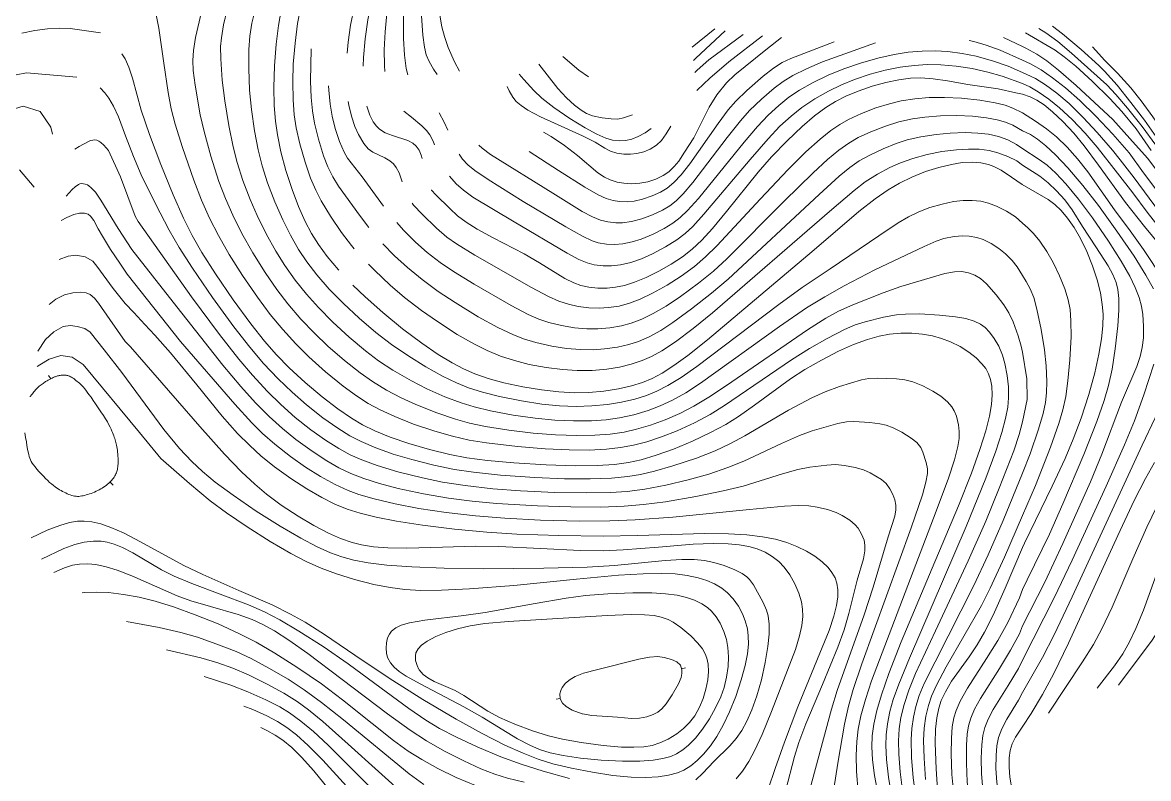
# Model space of a CAD drawing. Header units: inches. Extents: x 115425 to 116786, y 150085 to 152399.
# Drawn here: x 116297.5 to 116525.5, y 151144.7 to 151297.9 of the extents above; entities that cross this region are included whole.
import ezdxf

# ---------------------------------------------------------------- set-up
doc = ezdxf.new("R2010")
doc.units = ezdxf.units.IN
doc.header["$MEASUREMENT"] = 0
doc.layers.add('Contour', color=7, linetype='Continuous', lineweight=0, true_color=0xbed2ff)

msp = doc.modelspace()

# ---------------------------------------------------------------- linework, layer by layer
at = {"layer": 'Contour'}
for p, q in [((116437.71, 151296.56), (116433.1, 151292.87)), ((116500, 151293.01), (116496.16, 151294.82)), ((116303.27, 151225.7), (116302.78, 151226.34)), ((116315.31, 151204.71), (116315.9, 151204.16)), ((116430.96, 151166.97), (116431.75, 151167.12)), ((116406.35, 151160.91), (116405.56, 151160.79))]:
    msp.add_line(p, q, dxfattribs=at)
for points in [[(116391.78, 151339.31), (116386.94, 151333.37), (116382.13, 151327.83), (116379.94, 151324.96), (116377.49, 151321.38), (116374.81, 151317.12), (116372.56, 151313.19), (116370.89, 151309.91), (116369.7, 151307.14), (116368.88, 151304.75), (116368.15, 151301.96), (116367.46, 151298.44), (116366.91, 151294.53), (116366.56, 151290.78), (116366.51, 151289.02)], [(116370.9, 151287.95), (116370.81, 151289.13), (116370.74, 151292.32), (116370.91, 151295.99), (116371.26, 151299.67), (116371.71, 151302.56), (116372.3, 151305.16), (116373.04, 151307.49), (116374.01, 151309.92), (116375.46, 151312.89), (116377.11, 151315.83), (116379.11, 151319), (116381.71, 151322.67), (116385.37, 151327.43), (116390.41, 151333.92), (116392.06, 151336.1)], [(116375.51, 151287.24), (116375.2, 151288.57), (116374.85, 151291.28), (116374.65, 151294.6), (116374.64, 151298.43), (116374.82, 151301.56), (116375.15, 151303.98), (116375.71, 151306.42), (116376.54, 151309), (116377.5, 151311.29), (116378.71, 151313.63), (116380.26, 151316.21), (116382.27, 151319.11), (116385.72, 151323.62), (116391.61, 151331.21), (116392.5, 151332.4)], [(116381.48, 151287.34), (116380.74, 151288.4), (116379.84, 151289.98), (116379.26, 151291.34), (116378.87, 151292.88), (116378.54, 151295.3), (116378.29, 151299.2), (116378.22, 151302.37), (116378.34, 151304.31), (116378.66, 151306.36), (116379.2, 151308.45), (116379.88, 151310.37), (116380.87, 151312.46), (116382.2, 151314.67), (116383.98, 151317.2), (116387.76, 151322.09), (116393.36, 151329.19)], [(116385.97, 151288.02), (116385, 151289.93), (116383.71, 151292.81), (116382.93, 151295.02), (116382.42, 151297), (116381.93, 151299.79), (116381.57, 151302.86), (116381.5, 151304.82), (116381.64, 151306.73), (116381.98, 151308.42), (116382.47, 151309.97), (116383.18, 151311.56), (116384.21, 151313.24), (116386.17, 151315.9), (116391.48, 151322.56), (116393.57, 151325.17)], [(116359, 151323.28), (116358.82, 151322.82), (116355.89, 151316.26), (116352.97, 151309.68), (116351.51, 151305.95), (116350.53, 151302.95), (116349.88, 151300.38), (116349.32, 151297.27), (116348.84, 151293.45), (116348.51, 151289.1), (116348.39, 151284.73), (116348.46, 151281.04), (116348.71, 151277.87), (116349.11, 151275.09), (116349.84, 151271.64), (116350.84, 151267.9), (116352.08, 151264.06), (116353.38, 151260.6), (116354.73, 151257.55), (116356.02, 151255.11), (116357.44, 151252.88), (116359.22, 151250.47), (116361.48, 151247.79), (116361.59, 151247.67)], [(116364.69, 151252.04), (116364.09, 151252.73), (116362.09, 151255.36), (116359.84, 151258.67), (116357.98, 151261.72), (116356.87, 151263.89), (116355.84, 151266.35), (116354.73, 151269.56), (116353.67, 151273.27), (116352.94, 151276.52), (116352.54, 151279.19), (116352.29, 151282.18), (116352.22, 151285.85), (116352.34, 151289.44), (116352.69, 151293.68), (116353.21, 151297.64), (116353.8, 151300.71), (116354.49, 151303.26), (116355.84, 151307.51)], [(116473.44, 151141.26), (116472.83, 151144.99), (116472.42, 151148.56), (116472.28, 151151.39), (116472.35, 151153.55), (116472.62, 151155.83), (116473.12, 151158.28), (116473.82, 151160.71), (116474.95, 151163.87), (116477.1, 151169.11), (116488.55, 151195.8), (116492.56, 151205.54), (116494.59, 151211.01), (116495.82, 151214.81), (116496.57, 151217.67), (116496.99, 151219.96), (116497.16, 151221.82), (116497.14, 151224.08), (116496.89, 151226.39), (116496.42, 151228.78), (116495.91, 151230.51), (116495.18, 151232.28), (116494.27, 151233.85), (116493.33, 151235.14), (116492.4, 151236.12), (116491.49, 151236.75), (116490.19, 151237.34), (116488.52, 151237.88), (116486.4, 151238.28), (116483.17, 151238.62), (116479.17, 151238.83), (116476.29, 151238.82), (116474.47, 151238.66), (116471.85, 151238.18), (116468.15, 151237.26), (116466.12, 151236.62), (116463.97, 151235.7), (116460.4, 151233.86), (116456.85, 151231.85), (116453.22, 151229.51), (116439.66, 151220.26), (116436.77, 151218.5), (116433.55, 151216.8), (116430.07, 151215.19), (116426.87, 151213.92), (116423.95, 151212.95), (116421.21, 151212.24), (116418.59, 151211.76), (116415.74, 151211.44), (116412.24, 151211.27), (116408.17, 151211.28), (116403.35, 151211.49), (116397.71, 151212), (116391.49, 151212.73), (116387.97, 151213.3), (116384.56, 151214.08), (116381.02, 151215.09), (116376.71, 151216.54), (116372.87, 151218.06), (116369.93, 151219.4), (116367.53, 151220.7), (116365.15, 151222.24), (116362.42, 151224.24), (116358.88, 151227.13), (116355.51, 151230.14), (116352.85, 151232.75), (116350.19, 151235.67), (116347.67, 151238.74), (116345.07, 151242.21), (116342.06, 151246.61), (116339.37, 151250.89), (116337.18, 151254.7), (116335.37, 151258.23), (116333.76, 151261.88), (116332.19, 151265.91), (116329.88, 151272.54), (116328.39, 151277.28), (116327.61, 151280.39), (116326.97, 151283.7), (116326.11, 151289.65), (116325.08, 151296.74), (116324.49, 151299.73)], [(116333.74, 151300.04), (116332.55, 151294.84), (116332.12, 151292.22), (116331.98, 151290.17), (116332.07, 151288.13), (116332.45, 151285.15), (116333.51, 151279.14), (116334.26, 151275.82), (116335.67, 151270.78), (116337.29, 151265.69), (116338.58, 151262.23), (116340.07, 151258.83), (116341.95, 151255.14), (116344.17, 151251.2), (116346.65, 151247.21), (116349.03, 151243.78), (116351.25, 151240.9), (116353.88, 151237.81), (116356.63, 151234.91), (116359.36, 151232.3), (116362.71, 151229.4), (116365.85, 151226.91), (116368.4, 151225.13), (116371.21, 151223.41), (116374.16, 151221.85), (116377.15, 151220.5), (116381.42, 151218.82), (116385.2, 151217.52), (116388.02, 151216.74), (116391.23, 151216.07), (116396, 151215.3), (116400.89, 151214.71), (116405.42, 151214.35), (116409.75, 151214.21), (116413.38, 151214.27), (116416.51, 151214.51), (116419.32, 151214.92), (116421.85, 151215.47), (116424.67, 151216.3), (116427.63, 151217.39), (116430.59, 151218.7), (116433.41, 151220.16), (116436.8, 151222.18), (116441.13, 151225.06), (116456.44, 151235.62), (116460.19, 151237.98), (116462.76, 151239.39), (116465.63, 151240.68), (116471.74, 151243.12), (116475.34, 151244.39), (116484.27, 151247.02), (116486.23, 151247.39), (116487.67, 151247.44), (116489.02, 151247.18), (116490.35, 151246.69), (116491.49, 151246.03), (116492.67, 151244.94), (116494.63, 151242.73), (116496.21, 151240.69), (116497.24, 151239.07), (116498.09, 151237.24), (116499.13, 151234.42), (116499.73, 151232.34), (116499.99, 151231.08)], [(116500, 151246.63), (116498.92, 151248.37), (116497.9, 151249.65), (116496.55, 151250.99), (116495.16, 151252.12), (116493.62, 151253.11), (116492.04, 151253.89), (116490.73, 151254.35), (116489.17, 151254.59), (116487.88, 151254.63), (116486.13, 151254.49), (116484.04, 151254.1), (116482.52, 151253.59), (116480.1, 151252.49), (116470.1, 151247.78), (116463.88, 151244.56), (116459.95, 151242.33), (116456.28, 151240.04), (116450.79, 151236.26), (116434.78, 151224.8), (116431.79, 151222.87), (116429.12, 151221.37), (116426.62, 151220.21), (116424.17, 151219.28), (116421.26, 151218.41), (116418.37, 151217.79), (116415.68, 151217.42), (116412.72, 151217.2), (116409.07, 151217.18), (116405.29, 151217.35), (116401.32, 151217.72), (116396.86, 151218.36), (116392.27, 151219.21), (116388.94, 151219.99), (116386.3, 151220.81), (116383.05, 151222.04), (116379.39, 151223.66), (116376.25, 151225.28), (116372.46, 151227.46), (116369.57, 151229.33), (116366.93, 151231.34), (116363.63, 151234.14), (116360.34, 151237.17), (116357.42, 151240.13), (116355.01, 151242.84), (116352.75, 151245.68), (116350.63, 151248.67), (116348.83, 151251.54), (116346.86, 151255.06), (116345, 151258.79), (116343.61, 151261.99), (116342.14, 151265.88), (116340.96, 151269.51), (116340.15, 151272.68), (116339.26, 151277.03), (116338.45, 151281.97), (116337.96, 151286.19), (116337.65, 151290.51), (116337.63, 151293.01), (116337.78, 151294.75), (116338.24, 151297.39), (116338.96, 151300.47)], [(116500, 151257.25), (116498.54, 151258.48), (116496.75, 151259.63), (116494.72, 151260.68), (116493.11, 151261.29), (116491.57, 151261.66), (116489.81, 151261.84), (116487.97, 151261.81), (116486, 151261.58), (116483.73, 151261.1), (116481.21, 151260.37), (116479.02, 151259.54), (116476.91, 151258.53), (116474.84, 151257.32), (116470.9, 151254.67), (116461.04, 151247.97), (116455.36, 151244.21), (116450.66, 151240.75), (116434.06, 151228.16), (116430.87, 151225.93), (116428.18, 151224.31), (116425.95, 151223.18), (116423.87, 151222.32), (116421.52, 151221.57), (116418.82, 151220.94), (116415.98, 151220.48), (116412.81, 151220.19), (116409.61, 151220.12), (116406.26, 151220.25), (116402.66, 151220.59), (116398.57, 151221.22), (116394.11, 151222.1), (116390.65, 151222.96), (116387.81, 151223.87), (116385.37, 151224.86), (116382.55, 151226.23), (116379.2, 151228.09), (116375.72, 151230.25), (116372.2, 151232.65), (116369.03, 151235.08), (116365.66, 151237.96), (116362.48, 151240.93), (116359.61, 151243.88), (116357.12, 151246.76), (116355.1, 151249.39), (116353.42, 151251.89), (116351.75, 151254.77), (116350.19, 151257.89), (116348.59, 151261.52), (116347.11, 151265.4), (116346.02, 151268.83), (116345.2, 151272.05), (116344.46, 151275.93), (116343.86, 151280.22), (116343.49, 151284.15), (116343.32, 151288.55), (116343.36, 151292.37), (116343.55, 151295.1), (116343.96, 151297.74), (116344.52, 151300.17)], [(116363.25, 151291.65), (116363.45, 151293.91), (116363.94, 151297.33), (116364.63, 151300.86)], [(116297.37, 151295.68), (116300.03, 151296.25), (116302.56, 151296.59), (116304.94, 151296.72), (116307.14, 151296.64), (116313.32, 151295.79)], [(116526.98, 151273.01), (116524.19, 151276.82), (116521.24, 151280.52), (116518.87, 151283.28), (116517.04, 151285.22), (116509.93, 151291.69), (116507.11, 151294.04), (116504.68, 151295.8), (116503.29, 151296.68)], [(116528.01, 151273.33), (116524.67, 151278.12), (116521.94, 151281.66), (116519.15, 151285.15), (116516.58, 151287.99), (116515.47, 151289.13), (116511.86, 151292.38), (116508.11, 151295.57), (116506.08, 151297.11)], [(116403.02, 151275.67), (116404.53, 151274.8), (116407.27, 151272.95), (116409.89, 151270.95), (116414.03, 151267.42), (116415.34, 151266.55), (116416.48, 151266), (116417.92, 151265.55), (116419.23, 151265.3), (116420.89, 151265.19), (116422.52, 151265.3), (116424.11, 151265.62), (116425.73, 151266.14), (116427.24, 151266.88), (116428.37, 151267.62), (116429.47, 151268.67), (116430.39, 151269.81), (116431.54, 151271.62), (116433.43, 151274.52), (116435.21, 151277.99), (116436.53, 151280.75), (116438.06, 151283.24), (116440.02, 151285.66), (116441.75, 151287.25), (116448.02, 151292.32), (116451.21, 151294.81)], [(116439.77, 151296.19), (116433.81, 151290.63), (116433.39, 151290.19)], [(116443.45, 151295.47), (116436.46, 151290.3), (116434.1, 151288.19), (116433.65, 151287.72)], [(116447.31, 151295.16), (116440.55, 151289.9), (116436.7, 151286.6), (116434.12, 151284.17), (116434.05, 151284.09)], [(116500, 151290.26), (116495.47, 151292.29), (116492.65, 151293.31), (116490.1, 151294.02), (116489.16, 151294.2)], [(116500.58, 151295.8), (116506.6, 151292.24), (116508.45, 151290.93), (116510.76, 151289.03), (116514.07, 151285.99), (116517.68, 151282.5), (116520.11, 151279.86), (116522.97, 151276.31), (116526.06, 151271.96)], [(116367.6, 151256.37), (116365.71, 151258.83), (116361.48, 151264.73), (116360.32, 151266.62), (116359.35, 151268.62), (116358.48, 151270.88), (116357.44, 151274.24), (116356.63, 151277.47), (116356.2, 151279.95), (116355.93, 151282.66), (116355.83, 151285.96), (116355.98, 151292.52)], [(116500, 151287.75), (116497.08, 151289.03), (116494.13, 151290.03), (116490.57, 151291.02), (116487.8, 151291.61), (116484.89, 151292), (116482.3, 151292.14), (116479.67, 151292.09), (116476.85, 151291.84), (116473.97, 151291.37), (116470.67, 151290.64), (116467.15, 151289.63), (116463.78, 151288.46), (116460.63, 151287.17), (116457.48, 151285.64), (116454.83, 151284.15), (116452.69, 151282.74), (116450.62, 151281.08), (116448.47, 151279.1), (116446.3, 151276.83), (116443.6, 151273.66), (116434.36, 151262.22), (116432.18, 151259.79), (116430.66, 151258.34), (116429.21, 151257.25), (116427.4, 151256.15), (116425.17, 151255.01), (116422.8, 151254.01), (116420.97, 151253.42), (116419.06, 151253.03), (116417.34, 151252.89), (116415.72, 151252.96), (116414.09, 151253.25), (116412.83, 151253.67), (116410.88, 151254.59), (116407.53, 151256.45), (116398.86, 151261.64), (116391.79, 151266.04), (116389.07, 151267.89), (116387.66, 151269.04), (116386.58, 151270.21), (116385.95, 151271.17)], [(116470.24, 151293.74), (116459.49, 151289.88), (116456.25, 151288.5), (116453.47, 151287.12), (116451.52, 151285.94), (116449.67, 151284.55), (116447.14, 151282.35), (116444.74, 151280.04), (116442.89, 151277.97), (116440.2, 151274.58), (116433.24, 151265.43), (116431.3, 151263.15), (116429.87, 151261.73), (116428.59, 151260.74), (116427.1, 151259.84), (116425.06, 151258.88), (116422.9, 151258.08), (116420.82, 151257.54), (116418.99, 151257.31), (116417.62, 151257.3), (116416.02, 151257.47), (116414.55, 151257.86), (116412.92, 151258.52), (116410.86, 151259.62), (116404.86, 151263.31), (116392.28, 151271.14), (116390.55, 151272.43), (116389.93, 151273.01)], [(116461.82, 151293.94), (116453.1, 151290.6), (116451.35, 151289.75), (116449.6, 151288.62), (116447.48, 151286.98), (116444.14, 151284.07), (116441.93, 151281.94), (116440.39, 151280.15), (116438.38, 151277.44), (116432.66, 151269.21), (116430.9, 151267), (116429.42, 151265.43), (116428.04, 151264.32), (116426.68, 151263.5), (116424.98, 151262.73), (116423.06, 151262.08), (116421.37, 151261.7), (116420.04, 151261.56), (116418.4, 151261.59), (116417.08, 151261.81), (116415.71, 151262.23), (116414.09, 151262.97), (116411.34, 151264.53), (116406.06, 151267.86), (116400.09, 151271.73)], [(116543.74, 151225.36), (116543.83, 151229.97), (116543.27, 151238.48), (116541.78, 151243.4), (116540.18, 151247.52), (116537.66, 151251.88), (116533.88, 151258.06), (116529.5, 151264.86), (116525.26, 151270.36), (116521.71, 151274.36), (116518.25, 151278.21), (116510.86, 151285.12), (116507.3, 151288.24), (116504.93, 151290.08), (116502.86, 151291.45), (116500.68, 151292.67), (116500, 151293.01)], [(116537.04, 151263.74), (116535.42, 151265.93), (116532.93, 151269.43), (116530.78, 151272.26), (116528.81, 151275.22), (116526.37, 151278.74), (116524.03, 151281.98), (116521.95, 151284.62), (116519.2, 151287.63), (116516.66, 151290.17), (116514.18, 151292.95)], [(116317.61, 151291.54), (116318.27, 151290.48), (116319.02, 151288.82), (116319.76, 151286.57), (116321.57, 151280.14), (116323.23, 151275.19), (116325.5, 151269.09), (116327.99, 151262.94), (116330.08, 151258.26), (116331.85, 151254.74), (116333.82, 151251.3), (116336.59, 151246.94), (116340.18, 151241.7), (116343.73, 151236.84), (116346.54, 151233.3), (116348.93, 151230.57), (116351.51, 151227.94), (116354.72, 151224.97), (116358.17, 151222.04), (116361.35, 151219.59), (116364.1, 151217.71), (116366.34, 151216.39), (116368.87, 151215.15), (116371.95, 151213.89), (116375.74, 151212.59), (116379.93, 151211.36), (116384.01, 151210.37), (116387.47, 151209.72), (116391.63, 151209.16), (116396.99, 151208.67), (116403.53, 151208.27), (116409.39, 151208.1), (116413.89, 151208.15), (116417.36, 151208.37), (116420.24, 151208.75), (116422.79, 151209.31), (116425.83, 151210.2), (116429.29, 151211.44), (116433.18, 151213.06), (116436.82, 151214.79), (116439.92, 151216.45), (116442.48, 151218.04), (116445.75, 151220.33), (116453.01, 151225.66), (116455.91, 151227.56), (116459.26, 151229.5), (116462.72, 151231.27), (116465.79, 151232.63), (116468.6, 151233.67), (116470.99, 151234.34), (116473.07, 151234.73), (116475.38, 151234.94), (116477.55, 151234.94), (116479.73, 151234.75), (116481.74, 151234.39), (116483.59, 151233.87), (116485.41, 151233.17), (116487.33, 151232.21), (116489.12, 151231.09), (116490.61, 151229.93), (116491.77, 151228.76), (116492.54, 151227.76), (116493.12, 151226.7), (116493.52, 151225.55), (116493.77, 151224.2), (116493.84, 151222.46), (116493.68, 151220.48), (116493.27, 151218.11), (116492.54, 151215.19), (116491.36, 151211.39), (116489.65, 151206.61), (116487.01, 151199.96), (116481.7, 151187.32), (116475.43, 151172.43), (116472.91, 151165.99), (116471.41, 151161.7), (116470.48, 151158.49), (116469.87, 151155.75), (116469.56, 151153.37), (116469.5, 151151.13), (116469.64, 151148.5), (116470.02, 151145.36), (116470.74, 151141.4)], [(116412.12, 151286.85), (116410.18, 151288.22), (116406.94, 151290.98)], [(116542.28, 151227.57), (116542.09, 151232.14), (116541.66, 151236.75), (116540.73, 151241.21), (116539.29, 151245.17), (116537.4, 151248.87), (116535.24, 151252.47), (116532.72, 151256.28), (116528.18, 151262.48), (116524.51, 151267.45), (116521.56, 151271.48), (116518.24, 151275.28), (116514.81, 151278.9), (116511.57, 151282.06), (116508.7, 151284.62), (116506.08, 151286.68), (116503.77, 151288.25), (116501.62, 151289.49), (116500, 151290.26)], [(116296.26, 151287.25), (116298.32, 151287.67), (116308.48, 151286.78)], [(116500, 151285.48), (116495.86, 151287.01), (116492.97, 151287.83), (116489.8, 151288.53), (116486.56, 151289.04), (116483.47, 151289.3), (116480.69, 151289.34), (116478.05, 151289.18), (116475.24, 151288.82), (116472.2, 151288.21), (116469.12, 151287.39), (116465.96, 151286.34), (116463.31, 151285.25), (116460.71, 151283.97), (116457.95, 151282.38), (116455.32, 151280.62), (116453.16, 151278.93), (116450.87, 151276.84), (116448.46, 151274.3), (116444.84, 151270.11), (116435.49, 151259.02), (116433.22, 151256.58), (116431.66, 151255.13), (116429.97, 151253.83), (116427.69, 151252.4), (116425.08, 151251.01), (116422.83, 151250.02), (116420.66, 151249.28), (116418.57, 151248.8), (116416.76, 151248.59), (116415.08, 151248.58), (116413.28, 151248.81), (116411.85, 151249.2), (116410.12, 151249.89), (116407.76, 151251.12), (116397.06, 151257.46), (116388.72, 151262.52), (116386.79, 151263.9), (116385.34, 151265.22), (116383.99, 151266.71)], [(116424.8, 151276.43), (116424.79, 151276.41), (116423.61, 151275.5), (116422.19, 151274.75), (116420.9, 151274.27), (116419.59, 151273.98), (116418.37, 151273.89), (116416.99, 151274.06), (116415.6, 151274.45), (116413.78, 151275.23), (116411.41, 151276.51), (116408.35, 151278.42), (116405.09, 151280.67), (116402.67, 151282.57), (116401.05, 151284.09), (116399.02, 151286.31), (116398.07, 151287.43)], [(116421, 151279.18), (116420.63, 151279.01), (116419.2, 151278.53), (116418.02, 151278.32), (116416.7, 151278.33), (116414.9, 151278.55), (116412.95, 151278.97), (116411.73, 151279.45), (116410.6, 151280.11), (116409.28, 151281.12), (116407.67, 151282.62), (116405.93, 151284.49), (116402.08, 151289.44)], [(116540.68, 151229.63), (116540.6, 151233.31), (116540.08, 151236.91), (116539.26, 151240.31), (116538.02, 151243.81), (116536.27, 151247.36), (116534.2, 151250.72), (116532.09, 151253.66), (116529.09, 151257.64), (116525.64, 151262.32), (116522.6, 151266.39), (116519.76, 151270.06), (116518.23, 151272.03), (116515.13, 151275.62), (116512.29, 151278.66), (116509.42, 151281.43), (116506.91, 151283.57), (116504.62, 151285.27), (116502.64, 151286.5), (116500.75, 151287.42), (116500, 151287.75)], [(116370.62, 151260.66), (116366.25, 151266.64), (116363.33, 151270.38), (116362.62, 151271.63), (116361.71, 151273.77), (116360.81, 151276.42), (116360.18, 151278.93), (116359.77, 151281.35), (116359.52, 151284.17), (116359.49, 151285.03)], [(116380.32, 151263.98), (116380.34, 151263.93), (116381.18, 151262.93), (116384.06, 151260.2), (116385.6, 151258.74), (116387.31, 151257.44), (116389.56, 151256.02), (116392.8, 151254.27), (116399.09, 151251.03), (116402.21, 151249.18), (116407.34, 151246.04), (116409.13, 151245.14), (116410.57, 151244.62), (116412.19, 151244.24), (116414.03, 151244.04), (116415.89, 151244.05), (116417.57, 151244.23), (116419.37, 151244.61), (116421.45, 151245.26), (116423.8, 151246.2), (116426.38, 151247.47), (116428.88, 151248.91), (116431.12, 151250.41), (116433.13, 151251.99), (116435.07, 151253.8), (116437.21, 151256.12), (116440.08, 151259.58), (116446.44, 151267.56), (116449.16, 151270.65), (116452.31, 151273.91), (116455.36, 151276.79), (116457.9, 151278.95), (116460.17, 151280.63), (116462.11, 151281.85), (116464.2, 151282.92), (116466.68, 151283.97), (116469.57, 151284.97), (116472.34, 151285.74), (116474.97, 151286.28), (116477.28, 151286.57), (116479.41, 151286.64), (116481.88, 151286.48), (116484.83, 151286.08), (116488.93, 151285.28), (116495.08, 151284.46), (116498.63, 151283.64), (116500, 151283.33)], [(116538.92, 151231.55), (116538.59, 151236.13), (116537.3, 151240.98), (116535.65, 151245.11), (116532.87, 151249.79), (116528.69, 151255.06), (116525.24, 151259.43), (116522.29, 151263.37), (116519.22, 151267.36), (116515.08, 151272.65), (116512.65, 151275.46), (116510.03, 151278.2), (116507.47, 151280.58), (116505.29, 151282.35), (116503.17, 151283.84), (116501.46, 151284.83), (116500, 151285.48)], [(116313.24, 151284.61), (116314.2, 151283.62), (116315.02, 151282.53), (116315.96, 151280.91), (116316.92, 151278.79), (116318.38, 151274.88), (116319.96, 151270.7), (116321.57, 151267.04), (116324.44, 151261.11), (116327.22, 151255.79), (116329.25, 151252.28), (116331.92, 151248.1), (116335.98, 151242.2), (116340.3, 151236.25), (116343.53, 151232.11), (116346.33, 151228.81), (116349.26, 151225.7), (116352.12, 151222.97), (116355.04, 151220.42), (116358.35, 151217.8), (116361.33, 151215.68), (116363.78, 151214.17), (116366.1, 151212.99), (116369.05, 151211.73), (116372.57, 151210.46), (116376.37, 151209.33), (116380.78, 151208.22), (116385.01, 151207.36), (116388.85, 151206.79), (116394.31, 151206.21), (116401.23, 151205.69), (116407.22, 151205.45), (116412.44, 151205.42), (116416.76, 151205.58), (116420.08, 151205.89), (116422.62, 151206.3), (116425.49, 151206.96), (116429.16, 151208.04), (116433.96, 151209.65), (116437.77, 151211.13), (116440.88, 151212.58), (116443.75, 151214.13), (116452.63, 151219.34), (116457.34, 151221.84), (116460.05, 151223.09), (116462.92, 151224.14), (116467.39, 151225.51), (116468.89, 151225.77), (116470.55, 151225.85), (116474.47, 151225.72), (116476.19, 151225.48), (116477.78, 151225.06), (116479.77, 151224.25), (116481.86, 151223.18), (116483.43, 151222.18), (116484.82, 151221.03), (116485.7, 151220.01), (116486.17, 151219.22), (116486.59, 151218.14), (116487, 151216.4), (116487.17, 151215), (116487.14, 151213.58), (116486.9, 151211.98), (116486.2, 151209.29), (116485, 151205.58), (116482.53, 151198.86), (116469.43, 151164.49), (116468.17, 151160.71), (116467.27, 151157.42), (116466.73, 151154.7), (116466.43, 151152.22), (116466.31, 151149.39), (116466.39, 151146.22), (116466.7, 151141.91)], [(116428.81, 151276.86), (116427.86, 151275.3), (116426.86, 151273.98), (116425.89, 151273.03), (116424.61, 151272.23), (116423.3, 151271.7), (116421.92, 151271.35), (116420.6, 151271.18), (116419.27, 151271.2), (116417.85, 151271.42), (116416.56, 151271.82), (116415.44, 151272.43), (116413.44, 151273.66), (116410.92, 151274.93), (116402.37, 151278.78), (116399.83, 151280.12), (116398.46, 151281.03), (116397.49, 151281.88), (116396.78, 151282.75), (116396.05, 151284.02), (116395.64, 151284.89)], [(116500, 151283.33), (116501.55, 151282.81), (116502.87, 151282.16), (116504.39, 151281.16), (116506.09, 151279.79), (116508.18, 151277.8), (116510.39, 151275.43), (116512.5, 151272.86), (116515.38, 151268.98), (116520.84, 151261.38), (116524.67, 151256.58), (116527.9, 151252.6)], [(116303.56, 151275.26), (116303.25, 151276.66), (116301.1, 151279.82), (116297.65, 151280.89), (116293.85, 151279.75)], [(116374.36, 151265.62), (116373.75, 151267.42), (116373.19, 151268.53), (116372.61, 151269.25), (116371.89, 151269.85), (116370.88, 151270.44), (116368.46, 151271.62), (116367.52, 151272.29), (116366.63, 151273.37), (116365.55, 151275.15), (116364.8, 151276.82), (116364.11, 151278.88), (116363.56, 151281.14), (116363.43, 151281.85)], [(116367.2, 151280.91), (116367.83, 151279.08), (116368.5, 151277.78), (116369.2, 151276.84), (116369.82, 151276.24), (116370.95, 151275.55), (116372.4, 151274.97), (116375.53, 151273.94), (116376.51, 151273.43), (116377.22, 151272.85), (116377.82, 151272.01), (116378.26, 151271), (116378.44, 151270.31)], [(116500, 151279.6), (116498.05, 151280.55), (116496.47, 151281.11), (116494.45, 151281.6), (116491.33, 151282.12), (116487.66, 151282.52), (116484.18, 151282.68), (116481.08, 151282.65), (116478.15, 151282.43), (116475.44, 151281.98), (116473.02, 151281.4), (116470.31, 151280.56), (116467.36, 151279.42), (116464.73, 151278.22), (116462.98, 151277.24), (116461.2, 151276), (116459, 151274.24), (116456.13, 151271.66), (116452.48, 151268.05), (116446.96, 151262.15), (116438.11, 151252.63), (116435.79, 151250.37), (116433.55, 151248.46), (116430.88, 151246.51), (116428.03, 151244.67), (116425.1, 151243.02), (116422.55, 151241.81), (116420.44, 151241.02), (116418.29, 151240.44), (116416.19, 151240.11), (116414.24, 151240), (116412.16, 151240.09), (116410.01, 151240.37), (116408.09, 151240.79), (116406.12, 151241.42), (116403.98, 151242.36), (116400.58, 151244.17), (116389.08, 151250.75), (116385.39, 151253.01), (116383.44, 151254.4), (116381.35, 151256.18), (116378.42, 151259.03), (116376.71, 151260.86), (116376.42, 151261.26)], [(116500, 151275.91), (116498.01, 151277.05), (116496.51, 151277.69), (116494.85, 151278.18), (116492.7, 151278.58), (116489.88, 151278.89), (116486.72, 151279.02), (116483.35, 151278.97), (116480.19, 151278.72), (116477.7, 151278.35), (116474.94, 151277.73), (116472.25, 151276.88), (116469.25, 151275.72), (116466.72, 151274.55), (116464.79, 151273.42), (116462.81, 151272.03), (116460.49, 151270.12), (116457.58, 151267.45), (116451.75, 151261.7), (116440.11, 151250.01), (116437.39, 151247.51), (116434.39, 151245.06), (116430.77, 151242.38), (116427.84, 151240.42), (116425.23, 151238.9), (116422.89, 151237.76), (116420.72, 151236.94), (116418.8, 151236.44), (116416.46, 151236.04), (116414.02, 151235.8), (116411.79, 151235.82), (116409.3, 151236.04), (116406.66, 151236.48), (116404.1, 151237.11), (116402.07, 151237.81), (116399.91, 151238.75), (116396.47, 151240.57), (116388.95, 151244.87), (116384.76, 151247.44), (116382.08, 151249.26), (116379.46, 151251.31), (116377.1, 151253.4), (116374.67, 151255.8), (116373.29, 151257.34)], [(116380.95, 151273.1), (116380.67, 151273.86), (116379.98, 151275.13), (116379.29, 151276.02), (116378.34, 151276.97), (116376.26, 151278.7), (116374.73, 151279.93)], [(116383.64, 151276.08), (116382.91, 151277.7), (116381.84, 151279.58)], [(116521.78, 151255.67), (116518.63, 151259.92), (116513.21, 151267.65), (116511.15, 151270.24), (116509.02, 151272.59), (116506.85, 151274.68), (116504.81, 151276.35), (116502.62, 151277.86), (116500, 151279.6)], [(116500, 151275.91), (116501.61, 151275.16), (116503.01, 151274.26), (116504.72, 151272.89), (116506.66, 151271.08), (116509.16, 151268.4), (116512.17, 151264.85), (116515.36, 151260.77), (116519.09, 151255.63), (116522.58, 151250.51), (116524.97, 151246.69), (116526.5, 151243.92)], [(116461.42, 151140.45), (116462.56, 151147.87), (116463.93, 151155.76), (116464.72, 151159.39), (116465.69, 151162.75), (116467.48, 151167.95), (116477.43, 151195.52), (116479.72, 151202.18), (116480.43, 151204.74), (116480.73, 151206.51), (116480.74, 151207.48), (116480.47, 151208.76), (116479.81, 151210.83), (116479.37, 151211.75), (116478.57, 151212.77), (116477.47, 151213.67), (116475.57, 151214.88), (116473.79, 151215.8), (116472.4, 151216.3), (116471.08, 151216.61), (116469.1, 151216.86), (116465.8, 151217.05), (116464.36, 151216.97), (116462.57, 151216.62), (116457.38, 151215.13), (116454.86, 151214.21), (116451.22, 151212.61), (116443.59, 151209.02), (116440.29, 151207.72), (116436.46, 151206.41), (116432.29, 151205.23), (116427.75, 151204.16), (116423.54, 151203.36), (116419.96, 151202.9), (116416.53, 151202.67), (116411.78, 151202.57), (116405.3, 151202.66), (116398.31, 151203), (116392.72, 151203.42), (116387.11, 151204.06), (116382.56, 151204.78), (116378.48, 151205.63), (116373.53, 151206.87), (116369.3, 151208.13), (116366.2, 151209.26), (116363.87, 151210.3), (116361.54, 151211.57), (116358.88, 151213.25), (116355.92, 151215.36), (116352.74, 151217.89), (116349.79, 151220.51), (116347.13, 151223.13), (116344.07, 151226.43), (116341.33, 151229.67), (116337.39, 151234.69), (116331.71, 151242.3), (116320.95, 151257.57), (116320.33, 151258.61), (116317.33, 151266.62), (116314.89, 151271.93), (116314.01, 151272.99), (116313.38, 151273.53), (116312.99, 151273.8), (116312.59, 151274.01), (116312.16, 151274.08), (116311.77, 151274.05), (116311.31, 151273.96), (116310.86, 151273.79), (116308.99, 151272.74), (116308.12, 151272.18)], [(116500.05, 151272.25), (116498.77, 151273.15), (116496.98, 151274.07), (116495.12, 151274.78), (116493.1, 151275.23), (116490.92, 151275.48), (116488.36, 151275.57), (116485.36, 151275.47), (116482.47, 151275.2), (116479.41, 151274.72), (116476.66, 151274.09), (116474.38, 151273.37), (116471.75, 151272.3), (116469.06, 151271.02), (116466.93, 151269.82), (116465.01, 151268.49), (116462.88, 151266.75), (116458.78, 151263.04), (116440.36, 151245.89), (116437.02, 151243.04), (116432.98, 151239.85), (116429.21, 151237.11), (116426.73, 151235.51), (116424.4, 151234.23), (116422.2, 151233.28), (116420.3, 151232.65), (116417.99, 151232.12), (116415.37, 151231.74), (116413.06, 151231.58), (116410.46, 151231.61), (116407.63, 151231.85), (116404.66, 151232.32), (116401.46, 151233.04), (116398.92, 151233.8), (116396.76, 151234.66), (116393.76, 151236.11), (116389.8, 151238.28), (116385.09, 151241.12), (116381.68, 151243.38), (116378.4, 151245.79), (116375.44, 151248.22), (116372.84, 151250.6), (116370.47, 151253.04)], [(116500, 151269), (116498.84, 151269.83), (116497.04, 151270.71), (116494.97, 151271.49), (116493.2, 151271.95), (116491.24, 151272.2), (116489.04, 151272.24), (116486.6, 151272.1), (116483.63, 151271.71), (116480.7, 151271.13), (116477.78, 151270.35), (116475.26, 151269.47), (116473.1, 151268.52), (116470.61, 151267.17), (116468.13, 151265.58), (116465.9, 151263.87), (116460.88, 151259.58), (116437.23, 151239.03), (116433.32, 151235.88), (116429.72, 151233.2), (116426.97, 151231.38), (116424.86, 151230.23), (116422.98, 151229.39), (116420.77, 151228.63), (116418.39, 151228.05), (116415.81, 151227.63), (116412.84, 151227.38), (116409.83, 151227.36), (116406.86, 151227.55), (116403.54, 151227.97), (116400.12, 151228.62), (116397.12, 151229.38), (116394.31, 151230.29), (116391.59, 151231.43), (116389.02, 151232.7), (116385.55, 151234.7), (116381.52, 151237.28), (116378.29, 151239.54), (116374.86, 151242.2), (116371.97, 151244.67), (116368.75, 151247.7), (116367.56, 151248.92)], [(116500, 151175.68), (116504.48, 151184.51), (116508.14, 151192.37), (116513.73, 151204.85), (116516.05, 151210.41), (116520.04, 151220.97), (116523.16, 151228.18), (116523.84, 151230.23), (116524.24, 151232.03), (116524.46, 151234.01), (116524.51, 151236.36), (116524.36, 151238.74), (116524.09, 151240.43), (116523.59, 151242.2), (116522.8, 151244.22), (116521.7, 151246.48), (116519.97, 151249.52), (116517.38, 151253.59), (116514.16, 151258.27), (116511.32, 151262.06), (116508.77, 151265.18), (116506.73, 151267.38), (116505.01, 151268.94), (116503.38, 151270.14), (116500.05, 151272.25)], [(116364.42, 151244.68), (116366.91, 151242.27), (116370.44, 151239.15), (116374.48, 151235.85), (116378.37, 151232.92), (116381.66, 151230.65), (116384.49, 151228.92), (116386.83, 151227.7), (116389.12, 151226.71), (116391.79, 151225.79), (116395, 151224.9), (116398.78, 151224.08), (116402.6, 151223.44), (116406.12, 151223.04), (116409.31, 151222.88), (116412.18, 151222.92), (116415.21, 151223.19), (116418.2, 151223.65), (116420.81, 151224.26), (116423.02, 151224.96), (116424.98, 151225.77), (116427.02, 151226.85), (116429.4, 151228.36), (116432.23, 151230.43), (116436.17, 151233.61), (116457.8, 151251.82), (116466.84, 151259.57), (116470.12, 151262.13), (116472.75, 151263.95), (116475.06, 151265.3), (116477.57, 151266.54), (116480.37, 151267.66), (116483.06, 151268.53), (116485.6, 151269.14), (116487.78, 151269.48), (116489.76, 151269.58), (116491.52, 151269.46), (116493.07, 151269.12), (116494.19, 151268.7), (116495.63, 151267.95), (116497.74, 151266.57), (116499.93, 151265.08)], [(116299.88, 151264.51), (116296.93, 151268.02)], [(116500, 151269), (116503.51, 151266.77), (116505.19, 151265.42), (116506.88, 151263.8), (116508.53, 151261.93), (116510.01, 151259.93), (116512.16, 151256.57), (116514.81, 151252.4), (116517.33, 151248.59), (116518.28, 151246.84), (116518.93, 151245.23), (116519.27, 151243.76), (116519.47, 151241.96), (116519.49, 151239.6), (116519.28, 151236.41), (116518.76, 151231.75), (116518.11, 151227.64), (116517.4, 151224.37), (116516.5, 151221.3), (116515, 151217.07), (116512.37, 151210.39), (116508.18, 151200.37), (116505.45, 151194.25), (116500.95, 151184.95), (116500, 151183)], [(116456.45, 151140.75), (116461.29, 151158.8), (116462.46, 151162.53), (116467.92, 151177.91), (116469.74, 151183.48), (116472.75, 151193.7), (116474.12, 151197.88), (116474.33, 151199.14), (116474.32, 151200.11), (116474.11, 151201.18), (116473.72, 151202.28), (116473.13, 151203.43), (116472.4, 151204.46), (116471.41, 151205.27), (116469.17, 151206.62), (116467.76, 151207.27), (116466.07, 151207.76), (116463.93, 151208.17), (116462.12, 151208.32), (116460.38, 151208.23), (116456.92, 151207.79), (116454.47, 151207.31), (116451.42, 151206.47), (116443.43, 151203.98), (116439.39, 151202.99), (116433.81, 151201.84), (116427.73, 151200.79), (116423.23, 151200.21), (116419.33, 151199.88), (116414.51, 151199.72), (116408.5, 151199.74), (116401.79, 151199.96), (116393.47, 151200.44), (116388.55, 151200.9), (116383.78, 151201.53), (116378.7, 151202.42), (116373.57, 151203.51), (116369.78, 151204.49), (116366.6, 151205.5), (116364, 151206.52), (116361.58, 151207.68), (116359.12, 151209.08), (116356.13, 151211.03), (116352.87, 151213.39), (116350.15, 151215.6), (116347.45, 151218.07), (116344.68, 151220.86), (116341.71, 151224.13), (116338.1, 151228.49), (116328.01, 151241.21), (116319.65, 151251.9), (116316.89, 151256.11), (116313.4, 151261.85), (116312.3, 151263.5), (116311.43, 151264.41), (116310.95, 151264.81), (116310.68, 151264.96), (116310.22, 151265.15), (116309.89, 151265.21), (116309.5, 151265.23), (116309.11, 151265.19), (116308.85, 151265.08), (116308.18, 151264.61), (116307.59, 151264.05), (116306.34, 151262.71)], [(116499.93, 151265.08), (116505.21, 151261.99), (116506.53, 151261), (116507.83, 151259.77), (116509.1, 151258.26), (116510.43, 151256.32), (116511.71, 151254.11), (116512.99, 151251.46), (116514.16, 151248.55), (116515.08, 151245.75), (116515.75, 151243.08), (116516.14, 151240.74), (116516.3, 151238.76), (116516.26, 151236.44), (116516, 151233.8), (116515.47, 151230.67), (116514.61, 151226.91), (116513.39, 151222.53), (116511.83, 151217.7), (116510.26, 151213.44), (116508.62, 151209.55), (116506, 151203.97), (116500.42, 151192.43), (116500, 151191.51)], [(116452.02, 151142.15), (116453.79, 151149.19), (116454.69, 151152.06), (116456.12, 151155.82), (116459.47, 151163.8), (116462.59, 151171.32), (116463.87, 151174.83), (116464.84, 151178.19), (116466.51, 151184.92), (116467.79, 151189.2), (116468.07, 151190.85), (116468.09, 151191.99), (116467.9, 151193.03), (116467.39, 151194.26), (116466.71, 151195.41), (116466.11, 151196.14), (116465.01, 151197.08), (116463.48, 151198.03), (116462.23, 151198.61), (116460.5, 151199.2), (116458.38, 151199.72), (116456.72, 151199.94), (116454.56, 151200.01), (116451.76, 151199.89), (116444.72, 151199.23), (116429.17, 151197.68), (116421.53, 151197.1), (116416.46, 151196.91), (116410.36, 151196.88), (116402.37, 151197.07), (116395.14, 151197.45), (116389.26, 151197.92), (116383.32, 151198.59), (116377.73, 151199.45), (116372.98, 151200.36), (116368.68, 151201.37), (116365.64, 151202.26), (116363.47, 151203.07), (116360.8, 151204.29), (116357.86, 151205.9), (116354.83, 151207.8), (116351.74, 151209.97), (116348.59, 151212.44), (116346.08, 151214.63), (116343.93, 151216.78), (116340.53, 151220.53), (116329.52, 151233.25), (116318.72, 151246.92), (116317.24, 151249.13), (116315.34, 151251.91), (116313.69, 151254.61), (116312.84, 151256.1), (116311.96, 151257.76), (116311.29, 151258.64), (116310.82, 151259.04), (116310.05, 151259.25), (116309.04, 151259.25), (116307.92, 151258.98), (116306.5, 151258.37), (116305.36, 151257.74)], [(116500, 151198.02), (116502.61, 151204.1), (116505.64, 151211.85), (116507.35, 151216.63), (116508.16, 151219.38), (116508.73, 151222.09), (116509.19, 151225.26), (116509.58, 151229.53), (116509.81, 151234.19), (116509.8, 151237.45), (116509.61, 151239.76), (116509.21, 151241.71), (116508.54, 151243.9), (116507.49, 151246.55), (116506.19, 151249.24), (116504.89, 151251.49), (116503.49, 151253.57), (116502.23, 151255.13), (116501.09, 151256.27), (116500, 151257.25)], [(116500, 151162.17), (116504.06, 151169.23), (116506.41, 151173.83), (116510.05, 151181.51), (116524.18, 151212.27), (116529.49, 151223.33), (116530.83, 151226.56), (116531.69, 151229.13), (116532.58, 151234.01), (116532.18, 151237.44), (116530.83, 151241.34), (116528.47, 151245.9), (116524.47, 151251.86), (116521.78, 151255.67)], [(116322.27, 151236.69), (116320.06, 151239.14), (116318.32, 151240.97), (116315.84, 151244.01), (116312.55, 151248.51), (116311.74, 151249.55), (116310.19, 151250.37), (116308.34, 151250.76), (116306.77, 151250.51), (116304.94, 151249.88)], [(116500, 151206.55), (116501.53, 151210.52), (116503.23, 151215.47), (116504.16, 151218.67), (116504.63, 151220.93), (116504.87, 151222.86), (116504.92, 151225.18), (116504.76, 151228.34), (116504.41, 151231.56), (116503.74, 151235.67), (116502.9, 151239.81), (116502.25, 151242.16), (116501.53, 151243.95), (116500.73, 151245.42), (116500, 151246.63)], [(116315.2, 151237.69), (116312.89, 151241.04), (116312.12, 151242.01), (116311.24, 151242.77), (116310.38, 151243.08), (116309.25, 151243.22), (116307.73, 151243.14), (116305.99, 151242.7), (116304.24, 151241.83), (116302.89, 151240.75)], [(116442.02, 151144.64), (116443.29, 151146.25), (116444.55, 151148.18), (116445.81, 151150.49), (116447.29, 151153.64), (116449.18, 151158.28), (116454.01, 151170.87), (116454.85, 151173.63), (116455.3, 151175.74), (116455.48, 151177.52), (116455.46, 151179.05), (116455.23, 151180.55), (116454.7, 151182.31), (116453.9, 151184.17), (116452.88, 151185.99), (116451.75, 151187.55), (116450.65, 151188.67), (116449.33, 151189.72), (116447.87, 151190.59), (116446.26, 151191.27), (116444.55, 151191.76), (116442.64, 151192.1), (116440.36, 151192.3), (116437.37, 151192.36), (116433.32, 151192.19), (116426.31, 151191.61), (116419.13, 151191.03), (116415.08, 151190.88), (116410.39, 151190.95), (116402.42, 151191.35), (116393.95, 151191.75), (116389.32, 151191.8), (116382.58, 151191.59), (116375.34, 151191.38), (116371.51, 151191.44), (116368.55, 151191.67), (116366.13, 151192.06), (116364.23, 151192.54), (116361.91, 151193.37), (116359.48, 151194.45), (116356.5, 151196), (116353.3, 151197.89), (116349.9, 151200.13), (116346.91, 151202.34), (116344.52, 151204.35), (116341.85, 151206.87), (116338.39, 151210.46), (116333.39, 151216.03), (116319.35, 151232.14), (116318.29, 151233.27), (116315.2, 151237.69)], [(116433.81, 151144.45), (116435.23, 151145.85), (116437.51, 151148.18), (116440.75, 151151.32), (116442.04, 151152.84), (116443.14, 151154.46), (116444.15, 151156.34), (116445.15, 151158.62), (116446.17, 151161.47), (116447.12, 151164.73), (116447.91, 151168.23), (116448.44, 151171.45), (116448.68, 151173.99), (116448.69, 151176.02), (116448.49, 151177.66), (116448.16, 151178.85), (116447.49, 151180.36), (116445.51, 151183.99), (116444.73, 151185.05), (116444.17, 151185.6), (116443.23, 151186.27), (116441.75, 151187.03), (116439.55, 151187.9), (116437.47, 151188.51), (116435.6, 151188.87), (116433.47, 151189.07), (116430.99, 151189.09), (116427.66, 151188.89), (116417.37, 151187.86), (116411.87, 151187.56), (116403.05, 151187.33), (116390.9, 151187.23), (116382.88, 151187.32), (116376.32, 151187.58), (116371.3, 151187.96), (116367.49, 151188.43), (116364.57, 151188.97), (116362.19, 151189.62), (116359.87, 151190.47), (116357.15, 151191.69), (116353.89, 151193.4), (116349.67, 151195.86), (116344.85, 151198.9), (116340.14, 151202.11), (116336.54, 151204.79), (116333.98, 151206.9), (116331.81, 151208.96), (116329.33, 151211.61), (116326.1, 151215.4), (116317.61, 151226.95), (116314.06, 151231.58), (116311.2, 151235.13), (116310.11, 151235.89), (116308.57, 151236.29), (116307.22, 151236.49), (116305.71, 151236.29), (116303.86, 151235.21), (116302.16, 151233.66), (116300.61, 151231.27)], [(116322.27, 151236.69), (116324.32, 151234.57), (116327.5, 151230.93), (116332.78, 151224.46), (116337.97, 151218.14), (116341.07, 151214.65), (116343.52, 151212.16), (116345.79, 151210.11), (116348.53, 151207.9), (116351.81, 151205.53), (116355.05, 151203.42), (116358.09, 151201.66), (116360.77, 151200.33), (116363.24, 151199.32), (116365.91, 151198.46), (116369.12, 151197.65), (116373.21, 151196.84), (116378.51, 151196.02), (116385.01, 151195.22), (116391.53, 151194.61), (116397.6, 151194.24), (116406.1, 151193.96), (116415.09, 151193.85), (116422, 151193.95), (116435.65, 151194.33), (116440.48, 151194.29), (116444.14, 151194.09), (116447.31, 151193.72), (116449.97, 151193.2), (116452.26, 151192.55), (116454.28, 151191.76), (116456.23, 151190.8), (116457.91, 151189.78), (116459.43, 151188.62), (116460.62, 151187.47), (116461.41, 151186.48), (116462.03, 151185.37), (116462.38, 151184.31), (116462.57, 151182.97), (116462.57, 151181.56), (116462.32, 151179.78), (116461.79, 151177.61), (116460.81, 151174.72), (116458.96, 151170.13), (116454.51, 151159.24), (116451.76, 151152.07), (116449.92, 151146.76), (116448.49, 151142.58)], [(116299.24, 151193.5), (116302.51, 151195.02), (116305.06, 151196), (116307, 151196.56), (116308.63, 151196.83), (116309.97, 151196.88), (116311.58, 151196.73), (116313.35, 151196.31), (116315.42, 151195.59), (116317.93, 151194.48), (116321.42, 151192.68), (116330.15, 151187.91), (116333.99, 151186.06), (116341.34, 151182.85), (116348.06, 151179.88), (116351.79, 151178.04), (116354.73, 151176.38), (116358.67, 151173.89), (116366.26, 151168.73), (116372.47, 151164.56), (116378.55, 151160.77), (116385.29, 151156.78), (116390.58, 151153.86), (116395.2, 151151.52), (116398.85, 151149.86), (116401.93, 151148.67), (116404.91, 151147.74), (116408.64, 151146.82), (116412.91, 151145.99), (116417.05, 151145.37), (116420.73, 151145.02), (116423.73, 151144.93), (116426.24, 151145.06), (116428.34, 151145.39), (116430.11, 151145.88), (116431.38, 151146.44), (116432.8, 151147.3), (116434.1, 151148.35), (116435.42, 151149.67), (116436.79, 151151.33), (116438.07, 151153.22), (116439.37, 151155.55), (116440.66, 151158.26), (116441.91, 151161.36), (116443.04, 151164.71), (116443.84, 151167.65), (116444.29, 151169.97), (116444.49, 151171.96), (116444.46, 151173.61), (116444.27, 151175.08), (116443.84, 151176.69), (116443.29, 151178.1), (116442.48, 151179.62), (116441.4, 151181.12), (116440.25, 151182.34), (116439.08, 151183.29), (116437.59, 151184.17), (116436.06, 151184.84), (116434.29, 151185.4), (116432.11, 151185.87), (116429.63, 151186.16), (116426.81, 151186.28), (116423.15, 151186.22), (116418.15, 151185.9), (116409.66, 151185.08), (116397, 151183.83), (116387.99, 151183.13), (116382.33, 151182.86), (116378.17, 151182.84), (116374.91, 151183.02), (116371.94, 151183.41), (116368.66, 151184.06), (116364.76, 151185.04), (116361.08, 151186.18), (116357.99, 151187.32), (116355.08, 151188.63), (116351.83, 151190.33), (116347.64, 151192.76), (116342.97, 151195.7), (116338.84, 151198.53), (116335.54, 151201.01), (116331.29, 151204.51), (116325.51, 151209.56), (116321.17, 151214.81), (116309.81, 151228.62), (116307.57, 151230.09), (116305.25, 151230.4), (116302.93, 151229.7), (116301.02, 151228.55), (116300.46, 151228.16)], [(116500, 151216.95), (116500.95, 151221.48), (116500.83, 151225.68), (116499.99, 151231.08)], [(116538.89, 151231.95), (116538.92, 151231.55), (116538.95, 151229.02), (116538.79, 151226.49), (116538.46, 151224.18), (116537.95, 151222.07), (116537.17, 151219.69), (116536.02, 151216.85), (116534.39, 151213.39), (116531.68, 151208.22), (116527.19, 151199.84), (116525.17, 151195.64), (116522.35, 151189.22), (116518.12, 151179.42), (116516.04, 151175.06), (116514.33, 151171.88), (116512.14, 151168.34), (116505.23, 151157.94)], [(116526.56, 151228.63), (116524.54, 151222.46), (116522.64, 151217.18), (116520.66, 151212.35), (116516.95, 151203.97), (116510.05, 151188.96), (116506.39, 151181.36), (116500.03, 151168.81)], [(116515.1, 151163.01), (116518.61, 151167.54), (116520.27, 151169.99), (116521.67, 151172.45), (116522.95, 151175.14), (116524.45, 151178.84), (116528.83, 151190.79), (116530.27, 151194.18), (116532.53, 151198.85), (116535.46, 151204.84), (116536.82, 151208.05), (116537.73, 151210.69), (116538.61, 151213.91), (116539.43, 151217.66), (116540.1, 151221.62), (116540.52, 151225.26), (116540.69, 151228.43), (116540.68, 151229.63)], [(116297.99, 151214.77), (116298.14, 151213.81), (116298.29, 151212.94), (116298.42, 151212.16), (116298.55, 151211.47), (116298.67, 151210.87), (116298.78, 151210.36), (116298.88, 151209.94), (116298.98, 151209.61), (116299.1, 151209.31), (116299.26, 151208.98), (116299.48, 151208.63), (116299.74, 151208.25), (116300.05, 151207.84), (116300.41, 151207.4), (116300.81, 151206.93), (116301.27, 151206.44), (116301.74, 151205.95), (116302.18, 151205.5), (116302.61, 151205.09), (116303.01, 151204.72), (116303.4, 151204.39), (116303.76, 151204.09), (116304.1, 151203.84), (116304.41, 151203.62), (116304.72, 151203.42), (116305.03, 151203.24), (116305.33, 151203.06), (116305.64, 151202.89), (116305.95, 151202.73), (116306.25, 151202.58), (116306.56, 151202.43), (116306.87, 151202.29), (116307.17, 151202.17), (116307.47, 151202.07), (116307.77, 151201.99), (116308.07, 151201.93), (116308.36, 151201.9), (116308.65, 151201.88), (116308.93, 151201.89), (116309.21, 151201.92), (116309.5, 151201.97), (116309.79, 151202.02), (116310.09, 151202.09), (116310.4, 151202.18), (116310.72, 151202.27), (116311.05, 151202.38), (116311.39, 151202.49), (116311.73, 151202.62), (116312.08, 151202.76), (116312.41, 151202.91), (116312.74, 151203.06), (116313.05, 151203.22), (116313.36, 151203.39), (116313.66, 151203.57), (116313.94, 151203.75), (116314.22, 151203.94), (116314.49, 151204.13), (116314.74, 151204.33), (116314.97, 151204.53), (116315.19, 151204.73), (116315.39, 151204.94), (116315.58, 151205.15), (116315.75, 151205.36), (116315.91, 151205.58), (116316.06, 151205.8), (116316.19, 151206.01), (116316.31, 151206.23), (116316.42, 151206.46), (116316.51, 151206.68), (116316.59, 151206.9), (116316.67, 151207.13), (116316.72, 151207.35), (116316.77, 151207.59), (116316.81, 151207.86), (116316.84, 151208.15), (116316.86, 151208.47), (116316.86, 151208.82), (116316.86, 151209.2), (116316.85, 151209.6), (116316.82, 151210.03), (116316.79, 151210.47), (116316.76, 151210.87), (116316.72, 151211.25), (116316.67, 151211.61), (116316.62, 151211.95), (116316.56, 151212.25), (116316.49, 151212.54), (116316.43, 151212.8), (116316.35, 151213.05), (116316.27, 151213.31), (116316.18, 151213.59), (116316.09, 151213.87), (116315.98, 151214.17), (116315.87, 151214.47), (116315.76, 151214.79), (116315.63, 151215.12), (116315.48, 151215.48), (116315.27, 151215.91), (116315.01, 151216.4), (116314.69, 151216.96), (116314.31, 151217.58), (116313.88, 151218.26), (116313.4, 151219), (116312.86, 151219.81), (116312.32, 151220.61), (116311.82, 151221.33), (116311.38, 151221.97), (116310.97, 151222.53), (116310.62, 151223.02), (116310.31, 151223.42), (116310.05, 151223.75), (116309.83, 151223.99), (116309.64, 151224.2), (116309.44, 151224.4), (116309.23, 151224.6), (116309.02, 151224.8), (116308.8, 151224.99), (116308.57, 151225.18), (116308.34, 151225.37), (116308.11, 151225.56), (116307.87, 151225.73), (116307.64, 151225.89), (116307.43, 151226.02), (116307.22, 151226.13), (116307.03, 151226.23), (116306.84, 151226.3), (116306.67, 151226.36), (116306.5, 151226.39), (116306.34, 151226.42), (116306.18, 151226.43), (116306.01, 151226.44), (116305.84, 151226.44), (116305.67, 151226.44), (116305.5, 151226.43), (116305.32, 151226.42), (116305.14, 151226.39), (116304.96, 151226.37), (116304.78, 151226.33), (116304.62, 151226.29), (116304.45, 151226.25), (116304.29, 151226.19), (116304.14, 151226.13), (116303.99, 151226.07), (116303.84, 151226), (116303.7, 151225.93), (116303.55, 151225.85), (116303.41, 151225.78), (116303.26, 151225.7), (116303.12, 151225.63), (116302.97, 151225.55), (116302.82, 151225.47), (116302.68, 151225.4), (116302.52, 151225.32), (116302.37, 151225.23), (116302.2, 151225.13), (116302.03, 151225.02), (116301.85, 151224.9), (116301.67, 151224.77), (116301.48, 151224.64), (116301.29, 151224.5), (116301.09, 151224.34), (116300.89, 151224.18), (116300.71, 151224.02), (116300.52, 151223.84), (116300.34, 151223.66), (116300.16, 151223.47), (116299.99, 151223.27), (116299.82, 151223.06), (116299.66, 151222.86), (116299.52, 151222.68), (116299.39, 151222.53), (116299.29, 151222.39), (116299.2, 151222.28), (116299.13, 151222.19), (116299.07, 151222.12), (116299.03, 151222.07)], [(116542.28, 151227.57), (116542.29, 151226.29), (116542.1, 151222.62), (116541.72, 151218.95), (116541.15, 151215.42), (116540.35, 151211.67), (116539.04, 151206.68), (116536.72, 151198.83), (116533.7, 151189.22), (116531.88, 151184), (116530.4, 151180.29), (116529.06, 151177.44), (116527.74, 151175.07), (116526.1, 151172.58), (116523.41, 151168.96), (116519.39, 151163.66)], [(116500, 151216.95), (116499.33, 151214.43), (116498.2, 151211.12), (116495.28, 151203.52), (116492.54, 151196.87), (116489.01, 151188.81), (116482.34, 151174.62), (116478.35, 151166), (116476.96, 151162.62), (116476.02, 151159.75), (116475.37, 151157.09), (116475.01, 151154.83), (116474.85, 151152.38), (116474.91, 151149.68), (116475.21, 151146.09), (116475.71, 151142.3)], [(116526.71, 151208.72), (116524.89, 151205.53), (116522.61, 151201.07), (116519.27, 151193.99), (116509.29, 151172.17), (116506.3, 151166.03), (116504.01, 151161.77), (116501.72, 151157.9), (116500.05, 151155.35)], [(116478.3, 151141.46), (116477.84, 151144.88), (116477.53, 151149), (116477.45, 151152.64), (116477.57, 151154.87), (116477.89, 151157.17), (116478.39, 151159.35), (116479.08, 151161.52), (116480.1, 151163.95), (116482.29, 151168.4), (116490.16, 151183.81), (116493.05, 151190.06), (116496.06, 151196.98), (116500, 151206.55)], [(116480.35, 151144.52), (116480.04, 151148.88), (116479.97, 151152.44), (116480.09, 151154.95), (116480.41, 151157.39), (116480.92, 151159.52), (116481.58, 151161.43), (116482.58, 151163.63), (116484.56, 151167.33), (116491.65, 151179.78), (116493.44, 151183.31), (116496.31, 151189.56), (116500, 151198.02)], [(116301.38, 151189.17), (116305.91, 151191.32), (116308.09, 151192.14), (116309.99, 151192.62), (116311.9, 151192.83), (116313.41, 151192.79), (116314.65, 151192.61), (116316.07, 151192.23), (116317.75, 151191.55), (116319.82, 151190.47), (116325.67, 151187.01), (116328.23, 151185.75), (116331.78, 151184.25), (116343.3, 151179.88), (116346.49, 151178.47), (116349.59, 151176.87), (116353.47, 151174.6), (116358.41, 151171.46), (116363.48, 151167.99), (116368.88, 151163.99), (116375.71, 151158.91), (116379.15, 151156.58), (116381.97, 151154.89), (116385.37, 151153.12), (116389.6, 151151.14), (116394.38, 151149.14), (116398.46, 151147.62), (116402.92, 151146.19), (116408.24, 151144.71)], [(116500, 151191.51), (116496.47, 151183.32), (116494.03, 151177.84), (116492.3, 151174.41), (116490.79, 151171.8), (116489.17, 151169.4), (116485.64, 151164.44), (116484.36, 151162.31), (116483.53, 151160.55), (116483.01, 151158.97), (116482.61, 151157.05), (116482.38, 151154.74), (116482.32, 151151.86), (116482.5, 151146.67), (116482.76, 151142.5), (116483.12, 151139.95), (116483.77, 151136.88), (116484.79, 151133.21), (116486.34, 151128.45), (116488.74, 151121.83), (116491.98, 151113.54), (116494.84, 151106.73), (116499.07, 151097.33), (116500, 151095.27)], [(116303.84, 151186.48), (116306.02, 151187.41), (116307.63, 151187.92), (116309.04, 151188.15), (116310.71, 151188.2), (116312.34, 151188.05), (116314.44, 151187.62), (116316.71, 151186.92), (116319.66, 151185.78), (116328.82, 151181.76), (116331.57, 151180.75), (116335.58, 151179.56), (116341.2, 151177.93), (116344, 151176.93), (116346.19, 151175.93), (116348.51, 151174.65), (116351.46, 151172.77), (116355.29, 151170.06), (116362.23, 151164.79), (116371.38, 151157.82), (116375.99, 151154.54), (116379.34, 151152.38), (116382.97, 151150.29), (116386.84, 151148.29), (116390.34, 151146.7), (116393.13, 151145.62), (116395.69, 151144.82), (116399.09, 151144.02)], [(116389.2, 151143.32), (116385.34, 151144.96), (116381.57, 151146.79), (116378.35, 151148.56), (116375.6, 151150.3), (116372.64, 151152.44), (116368.34, 151155.87), (116362.33, 151160.7), (116358.03, 151163.88), (116353.07, 151167.28), (116348.57, 151170.15), (116344.83, 151172.32), (116341.34, 151174.11), (116337.1, 151176.04), (116332.46, 151177.92), (116328.06, 151179.5), (116324.37, 151180.63), (116321.12, 151181.44), (116317.94, 151182.02), (116314.91, 151182.38), (116312.4, 151182.5), (116310.09, 151182.42), (116309.56, 151182.37)], [(116500, 151183), (116499.4, 151181.32), (116496.98, 151176.36), (116494.96, 151172.72), (116492.7, 151169.07), (116488.84, 151163.03), (116487.38, 151160.42), (116486.54, 151158.53), (116486.09, 151157.05), (116485.77, 151155.23), (116485.59, 151152.91), (116485.55, 151149.7), (116485.7, 151145.58), (116486, 151142.15), (116486.4, 151139.54), (116487.14, 151136.36), (116488.26, 151132.45), (116489.99, 151127.23), (116493.34, 151117.98), (116497.56, 151106.9), (116499.01, 151103.97), (116500.03, 151101.78)], [(116371.43, 151169.24), (116372.02, 151168.16), (116372.76, 151167.29), (116373.77, 151166.42), (116375.22, 151165.46), (116378.04, 151163.94), (116386.9, 151159.28), (116390.56, 151157.17), (116397.7, 151152.78), (116400.2, 151151.46), (116402.21, 151150.6), (116404.36, 151149.95), (116406.97, 151149.39), (116410.46, 151148.87), (116414.65, 151148.47), (116418.97, 151148.25), (116422.47, 151148.26), (116425.19, 151148.44), (116427.19, 151148.76), (116428.79, 151149.21), (116429.94, 151149.71), (116431.19, 151150.51), (116432.35, 151151.46), (116433.77, 151152.92), (116435.21, 151154.73), (116436.61, 151156.83), (116437.85, 151159.02), (116438.89, 151161.29), (116439.56, 151163.16), (116440.06, 151165.23), (116440.36, 151167.39), (116440.45, 151169.41), (116440.34, 151171.26), (116440.04, 151172.88), (116439.54, 151174.51), (116438.77, 151176.22), (116437.96, 151177.51), (116437.01, 151178.65), (116436.17, 151179.38), (116435.07, 151180.11), (116433.55, 151180.84), (116431.97, 151181.39), (116430.05, 151181.84), (116427.73, 151182.16), (116424.9, 151182.34), (116421.06, 151182.36), (116416.04, 151182.15), (116411.53, 151181.79), (116407.59, 151181.27), (116401.32, 151180.18), (116391.16, 151178.34), (116386.86, 151177.74), (116378.96, 151176.81), (116375.86, 151176.26), (116374.17, 151175.78), (116373.11, 151175.28), (116372.21, 151174.57), (116371.79, 151173.97), (116371.44, 151173.23), (116371.18, 151172.22), (116371.11, 151171.16), (116371.22, 151170.11), (116371.43, 151169.26)], [(116377.83, 151166.75), (116378.66, 151165.82), (116379.57, 151165.13), (116380.89, 151164.4), (116385.13, 151162.55), (116386.87, 151161.54), (116391.76, 151158.35), (116394.11, 151157.12), (116397.16, 151155.77), (116400.77, 151154.4), (116404.02, 151153.39), (116406.87, 151152.7), (116410.65, 151152.02), (116415.11, 151151.41), (116418.77, 151151.1), (116421.31, 151151.05), (116423.31, 151151.18), (116425.01, 151151.45), (116426.58, 151151.95), (116428.26, 151152.72), (116429.98, 151153.78), (116431.37, 151154.87), (116432.55, 151156.05), (116433.63, 151157.44), (116434.59, 151159.17), (116435.32, 151160.96), (116435.87, 151162.83), (116436.25, 151164.72), (116436.41, 151166.42), (116436.34, 151167.9), (116436.1, 151169.14), (116435.75, 151170.02), (116435.19, 151170.99), (116434.26, 151172.17), (116432.81, 151173.63), (116430.79, 151175.32), (116429.28, 151176.39), (116428.21, 151176.96), (116426.85, 151177.43), (116425.41, 151177.73), (116423.43, 151177.92), (116420.72, 151177.95), (116415.9, 151177.72), (116395.89, 151176.55), (116391.12, 151176.1), (116388.12, 151175.63), (116385.59, 151175.05), (116383.2, 151174.31), (116381.23, 151173.5), (116379.45, 151172.57), (116378.32, 151171.73), (116377.65, 151171.01), (116377.18, 151170.17), (116377.07, 151169.59), (116377.11, 151168.61), (116377.4, 151167.62), (116377.79, 151166.82)], [(116318.56, 151176.52), (116325.19, 151175.3), (116329.58, 151174.3), (116332.91, 151173.35), (116336.89, 151171.97), (116340.75, 151170.43), (116343.79, 151169.02), (116347.4, 151167.11), (116351.27, 151164.84), (116354.53, 151162.72), (116358.08, 151160.15), (116362.53, 151156.63), (116375.82, 151145.68), (116378.76, 151143.51)], [(116500, 151175.68), (116499.36, 151174.03), (116497.56, 151170.71), (116495.32, 151167.01), (116491.45, 151160.95), (116490.27, 151158.76), (116489.53, 151156.99), (116489.07, 151155.38), (116488.79, 151153.74), (116488.62, 151151.52), (116488.62, 151147.86), (116488.81, 151144.05), (116489.14, 151141.28), (116489.69, 151138.38), (116490.73, 151134.35), (116493.66, 151123.54), (116494.95, 151119.63), (116499.87, 151106.35), (116500, 151106.05)], [(116326.68, 151170.77), (116333.59, 151169.16), (116337.09, 151168.14), (116340.07, 151167.09), (116343.29, 151165.71), (116347.08, 151163.87), (116350.41, 151162.05), (116353.09, 151160.36), (116355.44, 151158.65), (116358.32, 151156.3), (116363.48, 151151.72), (116375.72, 151140.65)], [(116410.87, 151157.84), (116412.81, 151157.52), (116418.01, 151157.15), (116420.82, 151156.89), (116422.43, 151156.96), (116423.94, 151157.25), (116425.22, 151157.67), (116426.13, 151158.14), (116426.98, 151158.83), (116427.84, 151159.84), (116429.05, 151161.68), (116430.35, 151163.94), (116430.86, 151165.22), (116431, 151166.02), (116431.03, 151166.72), (116430.77, 151167.69), (116429.99, 151168.37), (116428.91, 151168.86), (116427.44, 151169.26), (116426.14, 151169.42), (116424.45, 151169.3), (116422.33, 151168.9), (116413.97, 151166.84), (116411.07, 151166.06), (116409.39, 151165.4), (116408.38, 151164.81), (116407.47, 151164.06), (116406.76, 151163.19), (116406.5, 151162.53), (116406.32, 151161.86), (116406.36, 151160.84), (116406.85, 151159.98), (116407.58, 151159.32), (116408.81, 151158.61), (116410.83, 151157.85)], [(116500.03, 151168.81), (116499.14, 151167.02), (116497.07, 151163.55), (116494.07, 151158.74), (116493.03, 151156.75), (116492.36, 151155.1), (116491.96, 151153.42), (116491.73, 151151.55), (116491.61, 151148.88), (116491.66, 151145.68), (116491.87, 151143.31), (116493.03, 151135.91), (116493.74, 151131.29), (116494.51, 151127.7), (116495.66, 151123.34), (116496.75, 151119.87), (116497.92, 151116.84), (116499.72, 151112.77), (116500.04, 151112.37)], [(116334.32, 151165.37), (116339.67, 151163.66), (116343.16, 151162.31), (116346.8, 151160.69), (116349.62, 151159.24), (116351.55, 151158.06), (116353.89, 151156.38), (116356.44, 151154.24), (116359.38, 151151.5), (116365.88, 151145.03), (116375.54, 151135.36)], [(116500, 151162.17), (116499.16, 151160.6), (116496.79, 151156.77), (116495.81, 151154.83), (116495.14, 151153.03), (116494.81, 151151.38), (116494.62, 151149.41), (116494.59, 151146.77), (116494.79, 151144.02), (116495.15, 151141.51), (116496.15, 151136.11), (116497.16, 151129.52), (116497.72, 151127.11), (116498.77, 151123.77), (116499.66, 151120.25), (116500, 151118.93)], [(116370.68, 151134.86), (116358.33, 151148.42), (116355.37, 151151.44), (116353.02, 151153.55), (116351.05, 151155.06), (116349.17, 151156.28), (116346.96, 151157.45), (116344.16, 151158.68), (116342.34, 151159.37)], [(116373.05, 151125.93), (116356.51, 151146.31), (116354.03, 151149.04), (116352.02, 151151.01), (116350.24, 151152.48), (116348.7, 151153.53), (116346.97, 151154.49), (116345.75, 151155.09)], [(116500.05, 151155.35), (116498.59, 151153.11), (116497.9, 151151.76), (116497.5, 151150.4), (116497.29, 151148.92), (116497.27, 151147.06), (116497.45, 151145.01), (116497.92, 151142.3), (116498.77, 151138.72), (116499.84, 151134.66), (116500, 151133.21)]]:
    msp.add_lwpolyline(points, dxfattribs=at)

doc.saveas('drawing.dxf')
